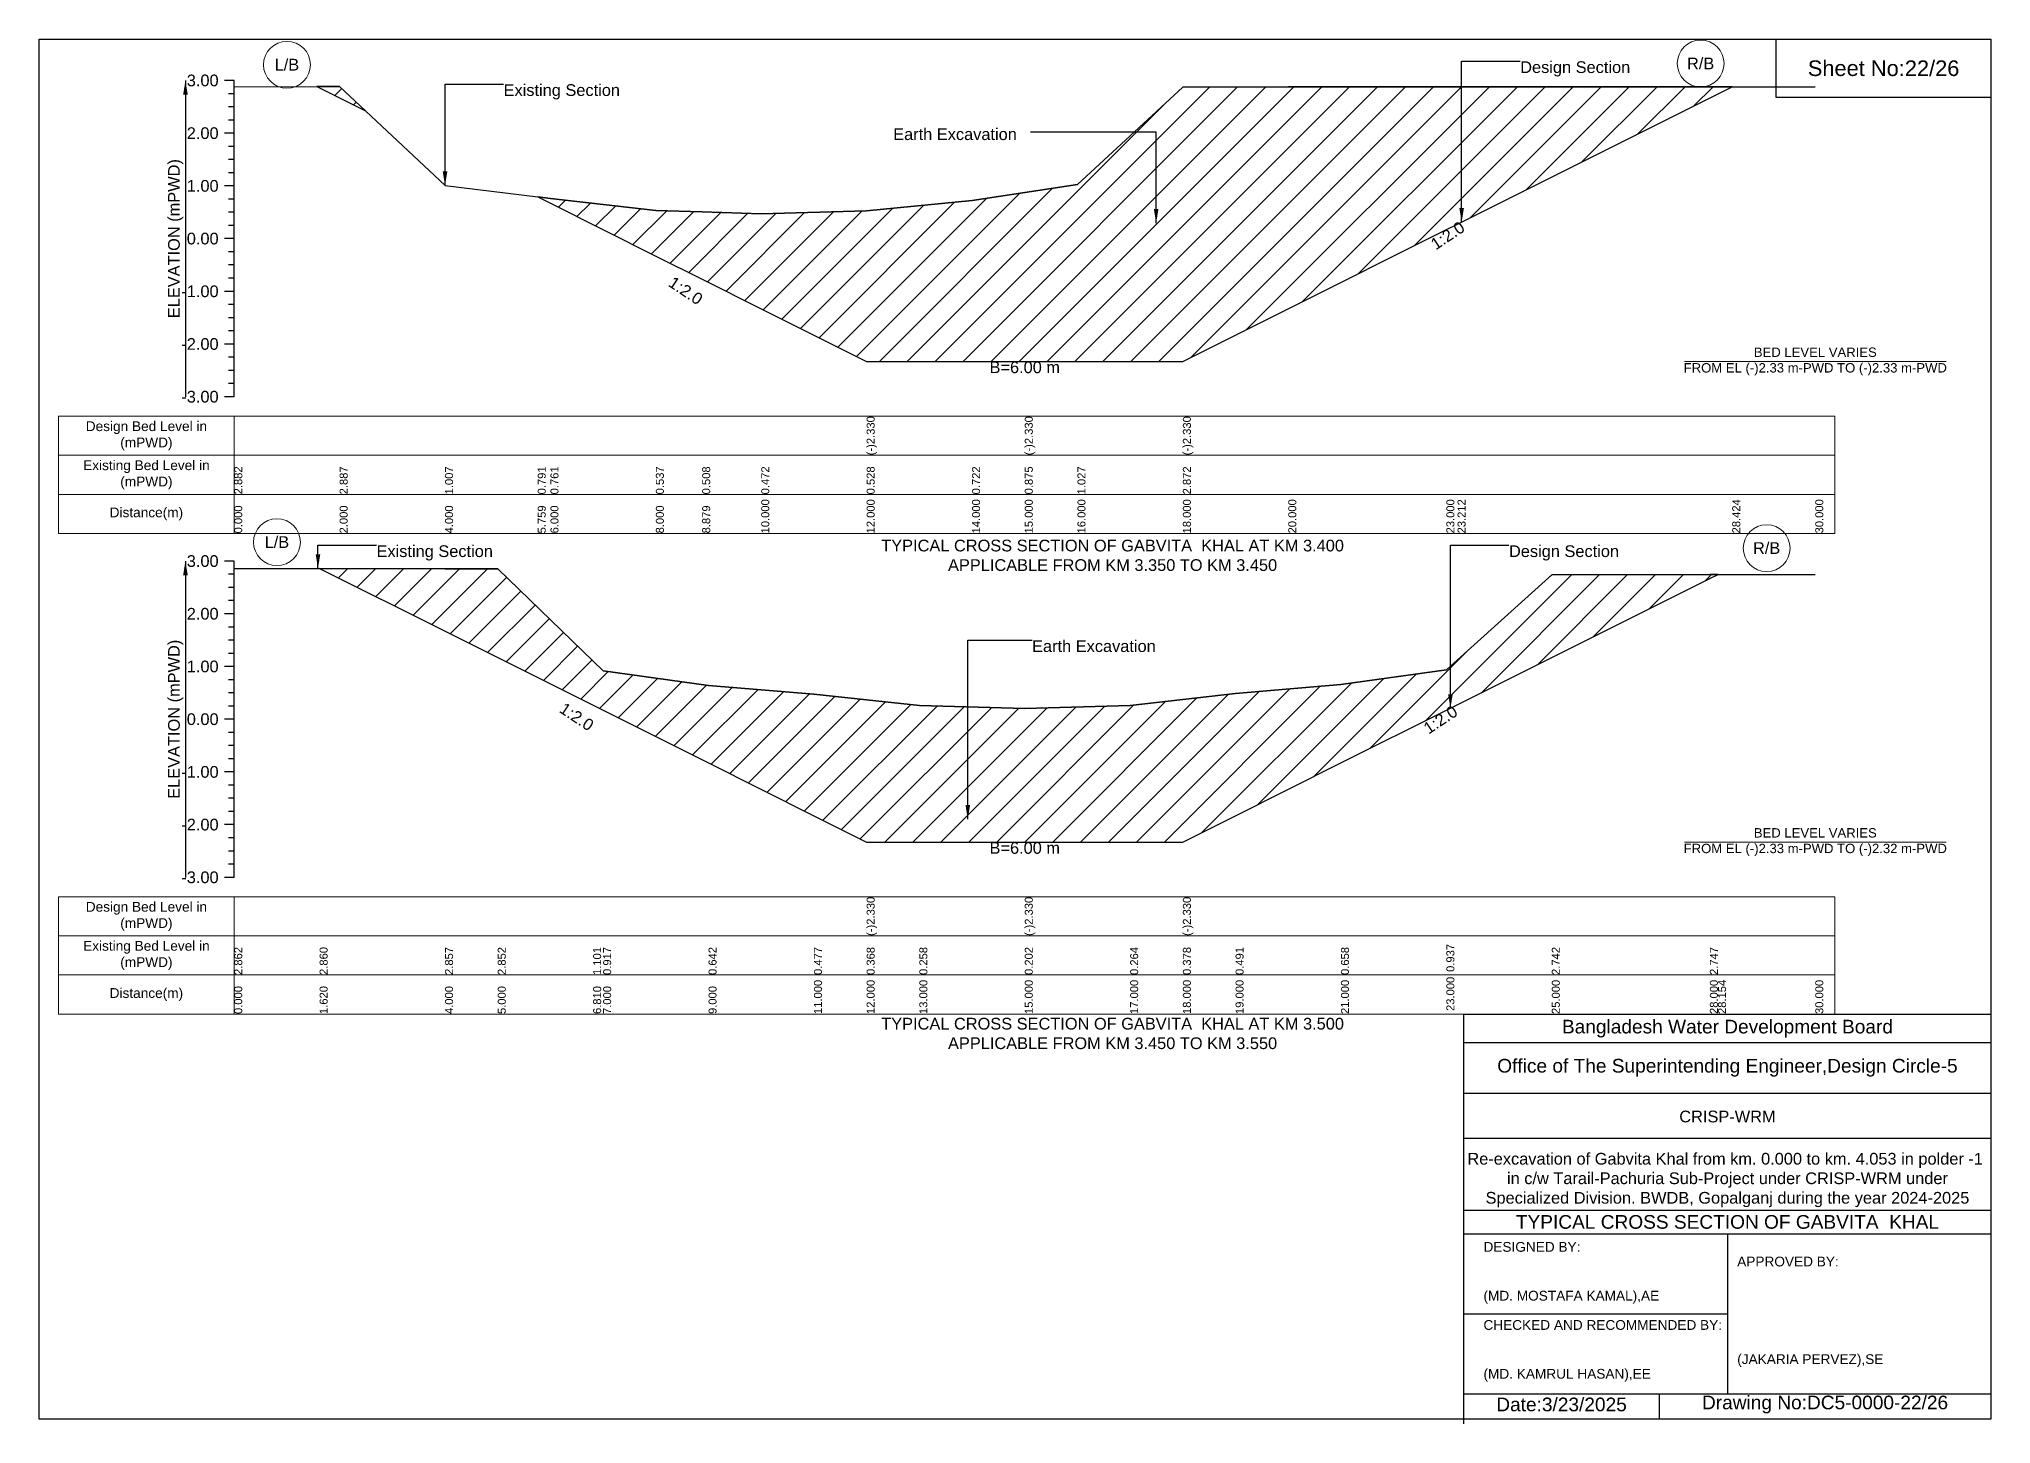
# Model space of a CAD drawing. Header units: feet. Extents: x 91000 to 358000, y -12982 to 34.
# Drawn here: x 310000 to 318000, y -5676 to 0 of the extents above; entities that cross this region are included whole.
import ezdxf

# ---------------------------------------------------------------- set-up
doc = ezdxf.new("R2010")
doc.units = ezdxf.units.FT
doc.header["$LTSCALE"] = 7
doc.header["$MEASUREMENT"] = 0
for name, color, linetype, lineweight in [('Cross section Data Border', 7, 'Continuous', 9), ('Cross Section Labels', 7, 'Continuous', 9), ('Existing_Bed_Level for Xsection', 7, 'Continuous', 25)]:
    doc.layers.add(name, color=color, linetype=linetype, lineweight=lineweight)
doc.styles.get("Standard").update_dxf_attribs({"font": 'arial.ttf'})
doc.dimstyles.get("Standard").update_dxf_attribs({"dimtxt": 0.18, "dimasz": 0.18, "dimexe": 0.18, "dimexo": 0.0625, "dimgap": 0.09, "dimtad": 0, "dimtih": 1, "dimtoh": 1, "dimdec": 4, "dimzin": 0, "dimdsep": 46, "dimtxsty": 'Standard', "dimcen": 0.09, "dimadec": 0, "dimazin": 0, "dimtfac": 1, "dimtdec": 4, "dimtofl": 0, "dimtmove": 0, "dimatfit": 3, "dimfxl": 1, "dimtolj": 1, "dimtzin": 0, "dimarcsym": 0})
pattern_1 = [(45, (0, 480), (-57.27565, 57.27565), [])]

msp = doc.modelspace()

# ---------------------------------------------------------------- hatches: boundary and pattern name
at = {"layer": 'Existing_Bed_Level for Xsection'}
h = msp.add_hatch(dxfattribs=at)
h.set_pattern_fill('ANSI31', color=256, scale=648, style=0)
h.set_pattern_definition(pattern_1)
h.paths.add_polyline_path([(311138.7, -194.6), (311232, -241.2), (311338.5, -294.5), (311232, -194.4)])
h = msp.add_hatch(dxfattribs=at)
h.set_pattern_fill('ANSI31', color=256, scale=648, style=0)
h.set_pattern_definition(pattern_1)
h.paths.add_polyline_path([(312043.9, -647.2), (312096, -673.2), (312528, -889.2), (312717.9, -984.2), (312960, -1105.2), (313392, -1321.2), (313824, -1321.2), (314040, -1321.2), (314256, -1321.2), (314688, -1321.2), (315120, -1105.2), (315768, -781.2), (315813.8, -758.3), (316939.6, -195.4), (315813.8, -195.4), (315768, -195.4), (315120, -195.4), (314688, -197.6), (314256, -596.1), (314040, -629.1), (313824, -662), (313392, -703.9), (312960, -716), (312717.9, -708.1), (312528, -702), (312096, -653.6)])
h = msp.add_hatch(dxfattribs=at)
h.set_pattern_fill('ANSI31', color=256, scale=648, style=0)
h.set_pattern_definition([(45, (0, 320), (-57.27565, 57.27565), [])])
h.paths.add_polyline_path([(311149.9, -2169.9), (311664, -2426.9), (311880, -2534.9), (312271, -2730.4), (312312, -2750.9), (312744, -2966.9), (313176, -3182.9), (313392, -3290.9), (313608, -3290.9), (314040, -3290.9), (314472, -3290.9), (314688, -3290.9), (314904, -3182.9), (315336, -2966.9), (315768, -2750.9), (315784.6, -2742.6), (316200, -2534.9), (316848, -2210.9), (316881.3, -2194.3), (316848, -2194.3), (316200, -2195.4), (315784.6, -2570.2), (315768, -2585.2), (315336, -2645.5), (314904, -2681.6), (314688, -2706.1), (314472, -2730.6), (314040, -2744), (313608, -2731.9), (313392, -2708.3), (313176, -2684.6), (312744, -2649), (312312, -2589.6), (312271, -2549.9), (311880, -2171.6), (311664, -2170.5)])

# ---------------------------------------------------------------- linework, layer by layer
for points in [[(310000, 0), (318000, 0), (318000, -5656), (310000, -5656)], [(317120, 0), (318000, 0), (318000, -240), (317120, -240)]]:
    msp.add_lwpolyline(points, close=True)
for points in [[(315840, -5675.6), (315840, -3995.6), (318000, -3995.6)], [(315840, -4112), (318000, -4112)], [(315840, -4320), (318000, -4320)], [(315840, -4504), (318000, -4504)], [(315840, -4800), (318000, -4800)], [(315840, -4896), (318000, -4896)], [(316920, -4896), (316920, -5552)], [(315840, -5224), (316920, -5224)], [(315840, -5552), (318000, -5552)], [(316640, -5552), (316640, -5656)]]:
    msp.add_lwpolyline(points)
at = {"layer": 'Cross section Data Border'}
for points in [[(310080, -1546), (317360, -1546), (317360, -2026), (310080, -2026)], [(310080, -3515.6), (317360, -3515.6), (317360, -3995.6), (310080, -3995.6)]]:
    msp.add_lwpolyline(points, close=True, dxfattribs=at)
for points in [[(310800, -1546), (310800, -2026)], [(310080, -1706), (317360, -1706)], [(310080, -1866), (317360, -1866)], [(310800, -3515.6), (310800, -3995.6)], [(310080, -3675.6), (317360, -3675.6)], [(310080, -3835.6), (317360, -3835.6)]]:
    msp.add_lwpolyline(points, dxfattribs=at)
at = {"layer": 'Cross Section Labels'}
for points in [[(316744.2, -1321.2), (317815.8, -1321.2)], [(316744.2, -3290.9), (317815.8, -3290.9)]]:
    msp.add_lwpolyline(points, dxfattribs=at)
for centre in [(311016, -105.4), (316810.1, -100.4), (310975, -2061.7), (317080.6, -2086.3)]:
    msp.add_circle(centre, 96, dxfattribs=at)
at = {"layer": 'Existing_Bed_Level for Xsection'}
for points in [[(310800, -170), (310760, -170)], [(310800, -224), (310776, -224)], [(310800, -1466), (310800, -1250), (310800, -1034), (310800, -818), (310800, -602), (310800, -386), (310800, -170)], [(310800, -195.4), (311232, -194.4), (311664, -600.4), (312043.9, -647.2), (312096, -653.6), (312528, -702), (312717.9, -708.1), (312960, -716), (313392, -703.9), (313392, -703.9), (313824, -662), (314040, -629.1), (314040, -629.1), (314256, -596.1), (314688, -197.6), (314688, -197.6), (315120, -195.4), (315768, -195.4), (315813.8, -195.4), (316939.6, -195.4), (317280, -195.4)], [(310800, -278), (310776, -278)], [(310800, -386), (310760, -386)], [(310800, -332), (310776, -332)], [(310800, -440), (310776, -440)], [(310800, -494), (310776, -494)], [(310800, -548), (310776, -548)], [(310800, -602), (310760, -602)], [(310800, -656), (310776, -656)], [(310800, -710), (310776, -710)], [(310800, -764), (310776, -764)], [(310800, -818), (310760, -818)], [(310800, -872), (310776, -872)], [(310800, -926), (310776, -926)], [(310800, -1034), (310760, -1034)], [(310800, -980), (310776, -980)], [(310800, -1088), (310776, -1088)], [(310800, -1142), (310776, -1142)], [(310800, -1196), (310776, -1196)], [(310800, -1250), (310760, -1250)], [(310800, -1304), (310776, -1304)], [(310800, -1358), (310776, -1358)], [(310800, -1412), (310776, -1412)], [(310800, -1466), (310760, -1466)], [(310800, -2139.6), (310760, -2139.6)], [(310800, -3435.6), (310800, -3219.6), (310800, -3003.6), (310800, -2787.6), (310800, -2571.6), (310800, -2355.6), (310800, -2139.6)], [(310800, -2193.6), (310776, -2193.6)], [(310800, -2169.4), (311149.9, -2169.9), (311664, -2170.5), (311880, -2171.6), (312271, -2549.9), (312312, -2589.6), (312744, -2649), (313176, -2684.6), (313392, -2708.3), (313392, -2708.3), (313608, -2731.9), (314040, -2744), (314040, -2744), (314472, -2730.6), (314688, -2706.1), (314688, -2706.1), (314904, -2681.6), (315336, -2645.5), (315768, -2585.2), (315784.6, -2570.2), (316200, -2195.4), (316848, -2194.3), (316881.3, -2194.3), (317280, -2194.3)], [(310800, -2247.6), (310776, -2247.6)], [(310800, -2301.6), (310776, -2301.6)], [(310800, -2355.6), (310760, -2355.6)], [(310800, -2409.6), (310776, -2409.6)], [(310800, -2463.6), (310776, -2463.6)], [(310800, -2517.6), (310776, -2517.6)], [(310800, -2571.6), (310760, -2571.6)], [(310800, -2625.6), (310776, -2625.6)], [(310800, -2679.6), (310776, -2679.6)], [(310800, -2787.6), (310760, -2787.6)], [(310800, -2733.6), (310776, -2733.6)], [(310800, -2841.6), (310776, -2841.6)], [(310800, -2895.6), (310776, -2895.6)], [(310800, -2949.6), (310776, -2949.6)], [(310800, -3003.6), (310760, -3003.6)], [(310800, -3057.6), (310776, -3057.6)], [(310800, -3111.6), (310776, -3111.6)], [(310800, -3165.6), (310776, -3165.6)], [(310800, -3219.6), (310760, -3219.6)], [(310800, -3273.6), (310776, -3273.6)], [(310800, -3327.6), (310776, -3327.6)], [(310800, -3435.6), (310760, -3435.6)], [(310800, -3381.6), (310776, -3381.6)]]:
    msp.add_lwpolyline(points, dxfattribs=at)
for points in [[(311138.7, -194.6), (311232, -241.2), (311338.5, -294.5), (311232, -194.4)], [(312043.9, -647.2), (312096, -673.2), (312528, -889.2), (312717.9, -984.2), (312960, -1105.2), (313392, -1321.2), (313392, -1321.2), (313824, -1321.2), (314040, -1321.2), (314040, -1321.2), (314256, -1321.2), (314688, -1321.2), (314688, -1321.2), (315120, -1105.2), (315768, -781.2), (315813.8, -758.3), (316939.6, -195.4), (316939.6, -195.4), (316939.6, -195.4), (315813.8, -195.4), (315768, -195.4), (315120, -195.4), (314688, -197.6), (314688, -197.6), (314256, -596.1), (314040, -629.1), (314040, -629.1), (313824, -662), (313392, -703.9), (313392, -703.9), (312960, -716), (312717.9, -708.1), (312528, -702), (312096, -653.6)], [(311149.9, -2169.9), (311149.9, -2169.9), (311664, -2426.9), (311880, -2534.9), (312271, -2730.4), (312312, -2750.9), (312744, -2966.9), (313176, -3182.9), (313392, -3290.9), (313392, -3290.9), (313608, -3290.9), (314040, -3290.9), (314040, -3290.9), (314472, -3290.9), (314688, -3290.9), (314688, -3290.9), (314904, -3182.9), (315336, -2966.9), (315768, -2750.9), (315784.6, -2742.6), (316200, -2534.9), (316848, -2210.9), (316881.3, -2194.3), (316881.3, -2194.3), (316881.3, -2194.3), (316848, -2194.3), (316200, -2195.4), (315784.6, -2570.2), (315768, -2585.2), (315336, -2645.5), (314904, -2681.6), (314688, -2706.1), (314688, -2706.1), (314472, -2730.6), (314040, -2744), (314040, -2744), (313608, -2731.9), (313392, -2708.3), (313392, -2708.3), (313176, -2684.6), (312744, -2649), (312312, -2589.6), (312271, -2549.9), (311880, -2171.6), (311664, -2170.5), (311149.9, -2169.9)]]:
    msp.add_lwpolyline(points, close=True, dxfattribs=at)

# ---------------------------------------------------------------- texts
at = {"attachment_point": 5}
for s, insert, char_height in [('Sheet No:22/26', (317560, -120), 64), ('Bangladesh Water Development Board', (316920, -4055.6), 56), ('Office of The Superintending Engineer,Design Circle-5', (316920, -4216), 56)]:
    msp.add_mtext(s, dxfattribs=dict(at, insert=insert, char_height=char_height))
for s, insert, char_height, width, attachment_point in [('CRISP-WRM', (316920, -4416), 48, 2240, 5), ('Re-excavation of Gabvita Khal from km. 0.000 to km. 4.053 in polder -1  in c/w Tarail-Pachuria Sub-Project under CRISP-WRM under Specialized Division. BWDB, Gopalganj during the year 2024-2025', (316920, -4676), 48, 2160, 5), ('TYPICAL CROSS SECTION OF GABVITA  KHAL', (316920, -4848), 56, 2240, 5), ('DESIGNED BY:^J^J^J(MD. MOSTAFA KAMAL),AE', (315920, -5056), 40, 1120, 4), ('APPROVED BY:^J^J^J^J^J^J(JAKARIA PERVEZ),SE', (316960, -5216), 40, 1120, 4), ('CHECKED AND RECOMMENDED BY:^J^J^J(MD. KAMRUL HASAN),EE', (315920, -5376), 40, 1120, 4), ('Date:3/23/2025 ', (316240, -5596), 56, 1120, 5), ('Drawing No:DC5-0000-22/26', (317320, -5596), 56, 1760, 5)]:
    msp.add_mtext(s, dxfattribs=dict(insert=insert, char_height=char_height, width=width, attachment_point=attachment_point))
at = {"layer": 'Cross section Data Border', "char_height": 40, "width": 640, "attachment_point": 5}
for s, insert in [('Design Bed Level in (mPWD)', (310440, -1626)), ('Existing Bed Level in (mPWD)', (310440, -1786)), ('Distance(m)', (310440, -1946)), ('Design Bed Level in (mPWD)', (310440, -3595.6)), ('Existing Bed Level in (mPWD)', (310440, -3755.6)), ('Distance(m)', (310440, -3915.6))]:
    msp.add_mtext(s, dxfattribs=dict(at, insert=insert))
at = {"layer": 'Cross Section Labels'}
for s, insert, char_height, attachment_point in [('L/B', (311016, -105.4), 48, 5), ('R/B', (316810.1, -100.4), 48, 5), ('Design Section', (316070.6, -91.2), 48, 1), ('Existing Section', (311904, -185.2), 48, 1), ('Earth Excavation', (313500.7, -365.9), 48, 1), ('BED LEVEL VARIES ^JFROM EL (-)2.33 m-PWD TO (-)2.33 m-PWD', (317280, -1321.2), 38.4, 5), ('B=6.00 m', (314040, -1321.2), 48, 2), ('L/B', (310975, -2061.7), 48, 5), ('Existing Section', (311383.2, -2074.8), 48, 1), ('TYPICAL CROSS SECTION OF GABVITA  KHAL AT KM 3.400^JAPPLICABLE FROM KM 3.350 TO KM 3.450', (314400, -2116.1), 48, 5), ('Design Section', (316024.6, -2074.8), 48, 1), ('R/B', (317080.6, -2086.3), 48, 5), ('Earth Excavation', (314070, -2463.9), 48, 1), ('BED LEVEL VARIES ^JFROM EL (-)2.33 m-PWD TO (-)2.32 m-PWD', (317280, -3290.9), 38.4, 5), ('B=6.00 m', (314040, -3290.9), 48, 2), ('TYPICAL CROSS SECTION OF GABVITA  KHAL AT KM 3.500^JAPPLICABLE FROM KM 3.450 TO KM 3.550', (314400, -4075.6), 48, 5)]:
    msp.add_mtext(s, dxfattribs=dict(at, insert=insert, char_height=char_height, attachment_point=attachment_point))
at = {"layer": 'Cross Section Labels', "char_height": 48, "attachment_point": 2}
for insert, rotation in [((315759.8, -785.3), 33.69007), ((312663.9, -1011.2), 326.30993), ((312217, -2757.4), 326.30993), ((315730.6, -2769.6), 33.69007)]:
    msp.add_mtext('1:2.0', dxfattribs=dict(at, insert=insert, rotation=rotation))
at = {"layer": 'Existing_Bed_Level for Xsection', "char_height": 48, "attachment_point": 6}
for s, insert in [('3.00', (310736, -170)), ('2.00', (310736, -386)), ('1.00', (310736, -602)), ('0.00', (310736, -818)), ('-1.00', (310736, -1034)), ('-2.00', (310736, -1250)), ('-3.00', (310736, -1466)), ('3.00', (310736, -2139.6)), ('2.00', (310736, -2355.6)), ('1.00', (310736, -2571.6)), ('0.00', (310736, -2787.6)), ('-1.00', (310736, -3003.6)), ('-2.00', (310736, -3219.6)), ('-3.00', (310736, -3435.6))]:
    msp.add_mtext(s, dxfattribs=dict(at, insert=insert))
at = {"layer": 'Existing_Bed_Level for Xsection', "rotation": 90}
for s, insert, char_height, attachment_point in [('ELEVATION (mPWD)', (310560, -818), 48, 5), ('(-)2.330', (313392, -1706), 32.8, 1), ('(-)2.330', (314040, -1706), 32.8, 1), ('(-)2.330', (314688, -1706), 32.8, 1), ('2.882', (310800, -1866), 32.8, 1), ('2.887', (311232, -1866), 32.8, 1), ('1.007', (311664, -1866), 32.8, 1), ('0.791', (312043.9, -1866), 32.8, 1), ('0.761', (312096, -1866), 32.8, 1), ('0.537', (312528, -1866), 32.8, 1), ('0.508', (312717.9, -1866), 32.8, 1), ('0.472', (312960, -1866), 32.8, 1), ('0.528', (313392, -1866), 32.8, 1), ('0.722', (313824, -1866), 32.8, 1), ('0.875', (314040, -1866), 32.8, 1), ('1.027', (314256, -1866), 32.8, 1), ('2.872', (314688, -1866), 32.8, 1), ('0.000', (310800, -2026), 32.8, 1), ('2.000', (311232, -2026), 32.8, 1), ('4.000', (311664, -2026), 32.8, 1), ('5.759', (312043.9, -2026), 32.8, 1), ('6.000', (312096, -2026), 32.8, 1), ('8.000', (312528, -2026), 32.8, 1), ('8.879', (312717.9, -2026), 32.8, 1), ('10.000', (312960, -2026), 32.8, 1), ('12.000', (313392, -2026), 32.8, 1), ('14.000', (313824, -2026), 32.8, 1), ('15.000', (314040, -2026), 32.8, 1), ('16.000', (314256, -2026), 32.8, 1), ('18.000', (314688, -2026), 32.8, 1), ('20.000', (315120, -2026), 32.8, 1), ('23.000', (315768, -2026), 32.8, 1), ('23.212', (315813.8, -2026), 32.8, 1), ('28.424', (316939.6, -2026), 32.8, 1), ('30.000', (317280, -2026), 32.8, 1), ('ELEVATION (mPWD)', (310560, -2787.6), 48, 5), ('(-)2.330', (313392, -3675.6), 32.8, 1), ('(-)2.330', (314040, -3675.6), 32.8, 1), ('(-)2.330', (314688, -3675.6), 32.8, 1), ('2.862', (310800, -3835.6), 32.8, 1), ('2.860', (311149.9, -3835.6), 32.8, 1), ('2.857', (311664, -3835.6), 32.8, 1), ('2.852', (311880, -3835.6), 32.8, 1), ('1.101', (312271, -3835.6), 32.8, 1), ('0.917', (312312, -3835.6), 32.8, 1), ('0.642', (312744, -3835.6), 32.8, 1), ('0.477', (313176, -3835.6), 32.8, 1), ('0.368', (313392, -3835.6), 32.8, 1), ('0.258', (313608, -3835.6), 32.8, 1), ('0.202', (314040, -3835.6), 32.8, 1), ('0.264', (314472, -3835.6), 32.8, 1), ('0.378', (314688, -3835.6), 32.8, 1), ('0.491', (314904, -3835.6), 32.8, 1), ('0.658', (315336, -3835.6), 32.8, 1), ('0.937', (315768, -3823.1), 32.8, 1), ('2.742', (316200, -3835.6), 32.8, 1), ('2.747', (316848, -3835.6), 32.8, 1), ('0.000', (310800, -3995.6), 32.8, 1), ('1.620', (311149.9, -3995.6), 32.8, 1), ('4.000', (311664, -3995.6), 32.8, 1), ('5.000', (311880, -3995.6), 32.8, 1), ('6.810', (312271, -3995.6), 32.8, 1), ('7.000', (312312, -3995.6), 32.8, 1), ('9.000', (312744, -3995.6), 32.8, 1), ('11.000', (313176, -3995.6), 32.8, 1), ('12.000', (313392, -3995.6), 32.8, 1), ('13.000', (313608, -3995.6), 32.8, 1), ('15.000', (314040, -3995.6), 32.8, 1), ('17.000', (314472, -3995.6), 32.8, 1), ('18.000', (314688, -3995.6), 32.8, 1), ('19.000', (314904, -3995.6), 32.8, 1), ('21.000', (315336, -3995.6), 32.8, 1), ('23.000', (315768, -3983.1), 32.8, 1), ('25.000', (316200, -3995.6), 32.8, 1), ('28.000', (316848, -3995.6), 32.8, 1), ('28.154', (316881.3, -3995.6), 32.8, 1), ('30.000', (317280, -3995.6), 32.8, 1)]:
    msp.add_mtext(s, dxfattribs=dict(at, insert=insert, char_height=char_height, attachment_point=attachment_point))

# ---------------------------------------------------------------- leaders
at = {"layer": 'Cross Section Labels', "annotation_type": 0, "has_hookline": 1}
for points, hookline_direction, text_width in [([(315830.6, -750), (315830.6, -91.2), (316070.5, -91.2)], 0, 441.2), ([(311664, -600.4), (311664, -185.2), (311903.9, -185.2)], 0, 467.2), ([(314578.5, -754.1), (314578.5, -381.3), (314062.9, -381.3)], 1, 497), ([(311143.2, -2169.4), (311143.2, -2074.8), (311383.2, -2074.8)], 0, 467.2), ([(315784.6, -2742.6), (315784.6, -2074.8), (316024.5, -2074.8)], 0, 441.2), ([(313806.5, -3196.6), (313806.5, -2463.9), (314070, -2463.9)], 0, 497)]:
    msp.add_leader(points, dimstyle='Standard', override={"dimasz": 57.6}, dxfattribs=dict(at, hookline_direction=hookline_direction, text_width=text_width))
at = {"layer": 'Existing_Bed_Level for Xsection'}
for points in [[(310600, -170), (310600, -1466)], [(310600, -2139.6), (310600, -3435.6)]]:
    msp.add_leader(points, dimstyle='Standard', override={"dimasz": 57.6}, dxfattribs=at)

doc.saveas('drawing.dxf')
